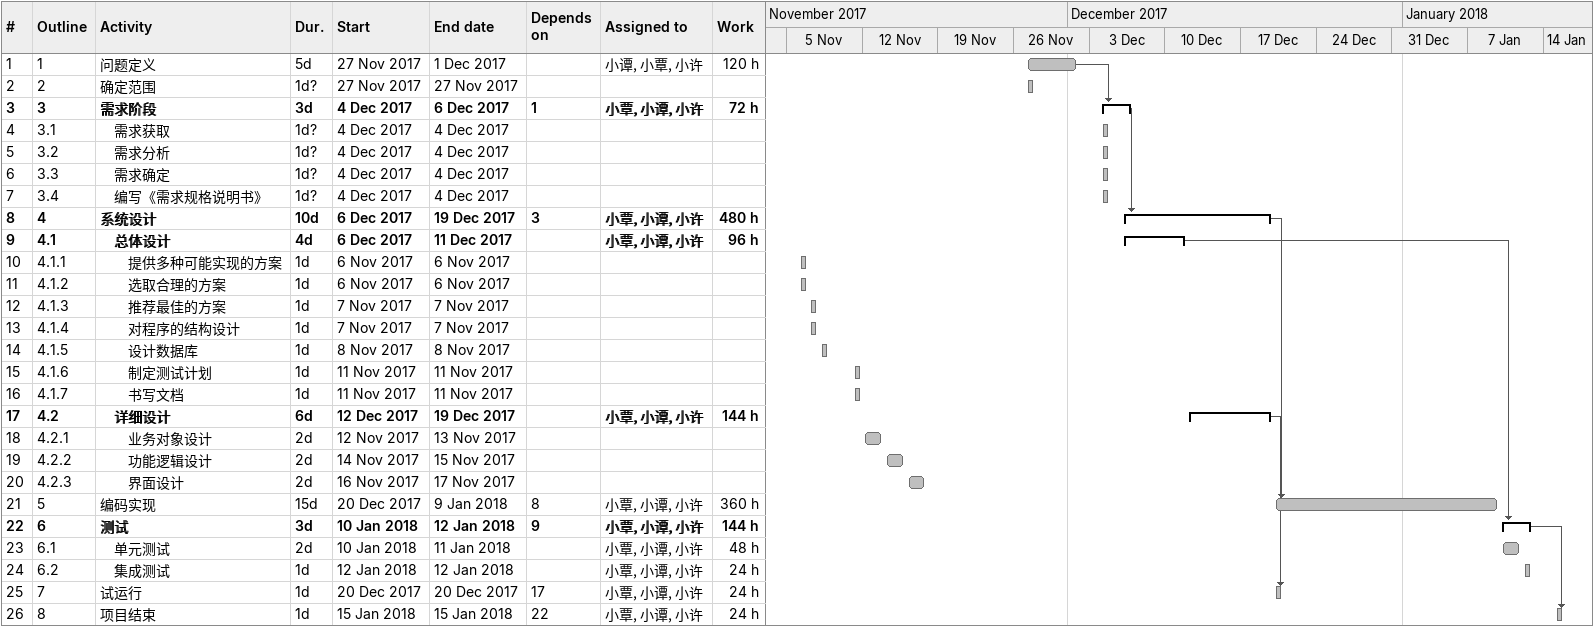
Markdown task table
| ID | WBS | Task | Duration | Start | Finish | Predecessors | Resources | Work (h) |
|---|---|---|---|---|---|---|---|---|
| 1 | 1 | 问题定义 | 5d | 2017-11-27 | 2017-12-01 |  | 小谭, 小覃, 小许 | 120 |
| 2 | 2 | 确定范围 | 1d? | 2017-11-27 | 2017-11-27 |  |  |  |
| 3 | 3 | **需求阶段** | 3d | 2017-12-04 | 2017-12-06 | 1 | 小覃, 小谭, 小许 | 72 |
| 4 | 3.1 | 需求获取 | 1d? | 2017-12-04 | 2017-12-04 |  |  |  |
| 5 | 3.2 | 需求分析 | 1d? | 2017-12-04 | 2017-12-04 |  |  |  |
| 6 | 3.3 | 需求确定 | 1d? | 2017-12-04 | 2017-12-04 |  |  |  |
| 7 | 3.4 | 编写《需求规格说明书》 | 1d? | 2017-12-04 | 2017-12-04 |  |  |  |
| 8 | 4 | **系统设计** | 10d | 2017-12-06 | 2017-12-19 | 3 | 小覃, 小谭, 小许 | 480 |
| 9 | 4.1 | **总体设计** | 4d | 2017-12-06 | 2017-12-11 |  | 小覃, 小谭, 小许 | 96 |
| 10 | 4.1.1 | 提供多种可能实现的方案 | 1d | 2017-11-06 | 2017-11-06 |  |  |  |
| 11 | 4.1.2 | 选取合理的方案 | 1d | 2017-11-06 | 2017-11-06 |  |  |  |
| 12 | 4.1.3 | 推荐最佳的方案 | 1d | 2017-11-07 | 2017-11-07 |  |  |  |
| 13 | 4.1.4 | 对程序的结构设计 | 1d | 2017-11-07 | 2017-11-07 |  |  |  |
| 14 | 4.1.5 | 设计数据库 | 1d | 2017-11-08 | 2017-11-08 |  |  |  |
| 15 | 4.1.6 | 制定测试计划 | 1d | 2017-11-11 | 2017-11-11 |  |  |  |
| 16 | 4.1.7 | 书写文档 | 1d | 2017-11-11 | 2017-11-11 |  |  |  |
| 17 | 4.2 | **详细设计** | 6d | 2017-12-12 | 2017-12-19 |  | 小覃, 小谭, 小许 | 144 |
| 18 | 4.2.1 | 业务对象设计 | 2d | 2017-11-12 | 2017-11-13 |  |  |  |
| 19 | 4.2.2 | 功能逻辑设计 | 2d | 2017-11-14 | 2017-11-15 |  |  |  |
| 20 | 4.2.3 | 界面设计 | 2d | 2017-11-16 | 2017-11-17 |  |  |  |
| 21 | 5 | 编码实现 | 15d | 2017-12-20 | 2018-01-09 | 8 | 小覃, 小谭, 小许 | 360 |
| 22 | 6 | **测试** | 3d | 2018-01-10 | 2018-01-12 | 9 | 小覃, 小谭, 小许 | 144 |
| 23 | 6.1 | 单元测试 | 2d | 2018-01-10 | 2018-01-11 |  | 小覃, 小谭, 小许 | 48 |
| 24 | 6.2 | 集成测试 | 1d | 2018-01-12 | 2018-01-12 |  | 小覃, 小谭, 小许 | 24 |
| 25 | 7 | 试运行 | 1d | 2017-12-20 | 2017-12-20 | 17 | 小覃, 小谭, 小许 | 24 |
| 26 | 8 | 项目结束 | 1d | 2018-01-15 | 2018-01-15 | 22 | 小覃, 小谭, 小许 | 24 |
